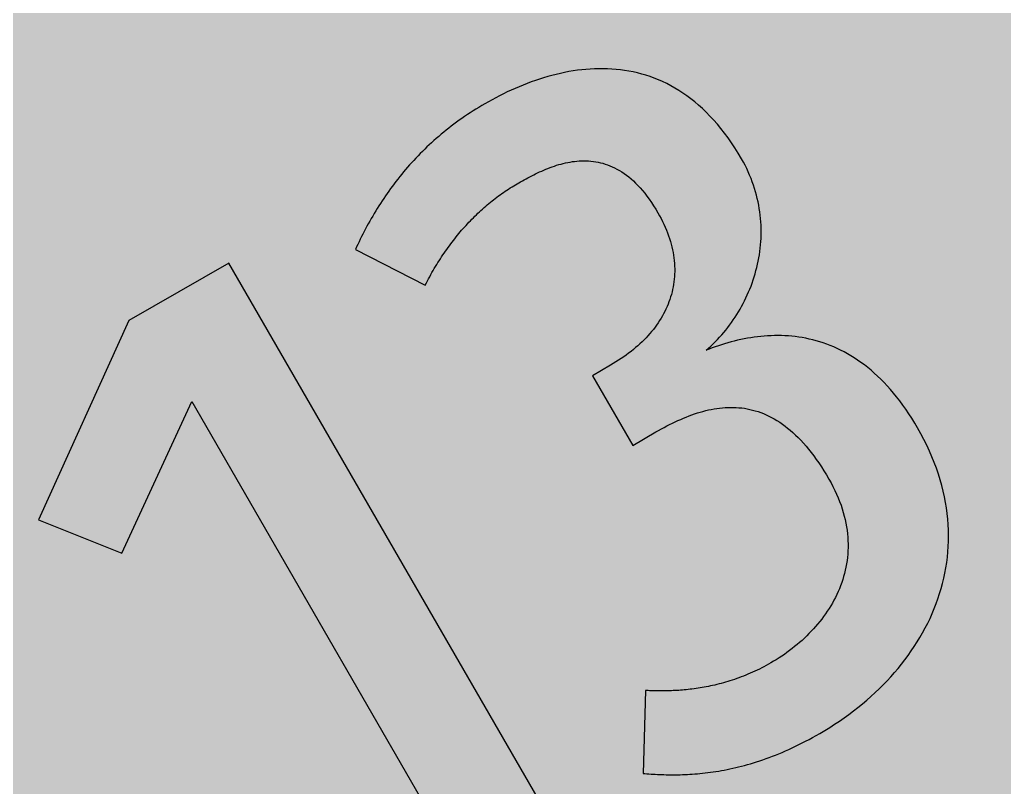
# Model space of a CAD drawing. Header units: millimetres. Extents: x 0 to 297, y 0 to 261.
# Drawn here: x 97.7 to 150.1, y 92.8 to 133.7 of the extents above; entities that cross this region are included whole.
import ezdxf

# ---------------------------------------------------------------- set-up
doc = ezdxf.new("R2010")
doc.units = ezdxf.units.MM

msp = doc.modelspace()

# ---------------------------------------------------------------- hatches: boundary and pattern name
for color, points in [(254, [(14.1633, 0.0526), (13.9878, 0.0533), (13.8125, 0.0559), (13.6373, 0.061), (13.462, 0.0686), (13.2893, 0.0787), (13.114, 0.0914), (12.9413, 0.1041), (12.7686, 0.1194), (12.5959, 0.1397), (12.4231, 0.16), (12.2504, 0.1803), (12.0777, 0.2057), (11.9075, 0.2337), (11.7373, 0.2616), (11.5672, 0.2921), (11.397, 0.3251), (11.2268, 0.3607), (11.0592, 0.3962), (10.8915, 0.4369), (10.7239, 0.4775), (10.5562, 0.5207), (10.3886, 0.5664), (10.2235, 0.6121), (10.0584, 0.6604), (9.8933, 0.7137), (9.7307, 0.7645), (9.5682, 0.8204), (9.4056, 0.8788), (9.2431, 0.9373), (9.083, 0.9982), (8.923, 1.0617), (8.763, 1.1252), (8.6055, 1.1938), (8.4455, 1.2624), (8.2906, 1.331), (8.1331, 1.4046), (7.9781, 1.4783), (7.8232, 1.5545), (7.6708, 1.6332), (7.5184, 1.7145), (7.366, 1.7958), (7.2161, 1.8796), (7.0663, 1.966), (6.919, 2.0549), (6.7716, 2.1438), (6.6243, 2.2352), (6.4795, 2.3266), (6.3348, 2.4232), (6.19, 2.5197), (6.0477, 2.6187), (5.908, 2.7178), (5.7683, 2.8219), (5.6286, 2.9261), (5.4915, 3.0302), (5.3543, 3.1394), (5.2197, 3.2487), (5.0851, 3.3579), (4.953, 3.4722), (4.8209, 3.5865), (4.6914, 3.7033), (4.5644, 3.8202), (4.4348, 3.9395), (4.3104, 4.0615), (4.1859, 4.1859), (4.0615, 4.3104), (3.9395, 4.4374), (3.8202, 4.5644), (3.7033, 4.6914), (3.5865, 4.8235), (3.4722, 4.953), (3.3579, 5.0876), (3.2487, 5.2197), (3.1369, 5.3543), (3.0302, 5.4915), (2.9235, 5.6286), (2.8194, 5.7683), (2.7178, 5.908), (2.6187, 6.0503), (2.5197, 6.19), (2.4232, 6.3348), (2.3266, 6.4795), (2.2352, 6.6243), (2.1438, 6.7716), (2.0523, 6.919), (1.966, 7.0663), (1.8796, 7.2161), (1.7958, 7.366), (1.7145, 7.5184), (1.6332, 7.6708), (1.5545, 7.8232), (1.4783, 7.9781), (1.4046, 8.1331), (1.331, 8.2906), (1.2598, 8.4455), (1.1913, 8.6055), (1.1252, 8.763), (1.0592, 8.923), (0.9982, 9.083), (0.9373, 9.2431), (0.8763, 9.4056), (0.8204, 9.5682), (0.7645, 9.7307), (0.7112, 9.8933), (0.6604, 10.0584), (0.6121, 10.2235), (0.5639, 10.3911), (0.5207, 10.5562), (0.4775, 10.7239), (0.4343, 10.8915), (0.3962, 11.0592), (0.3607, 11.2268), (0.3251, 11.397), (0.2921, 11.5672), (0.2616, 11.7373), (0.2311, 11.9075), (0.2057, 12.0802), (0.1803, 12.2504), (0.1575, 12.4231), (0.1372, 12.5959), (0.1194, 12.7686), (0.1041, 12.9413), (0.0889, 13.114), (0.0787, 13.2893), (0.0686, 13.462), (0.061, 13.6373), (0.0559, 13.8125), (0.0508, 13.9878), (0.0508, 14.163), (0.0508, 14.2773), (0.0533, 14.3942), (0.0559, 14.511), (0.0584, 14.6253), (0.0635, 14.7422), (0.0686, 14.859), (0.0737, 14.9733), (0.0813, 15.0901), (0.0889, 15.2044), (0.0991, 15.3187), (0.1092, 15.4356), (0.1194, 15.5499), (0.1321, 15.6642), (0.1448, 15.7785), (0.1575, 15.8953), (0.1727, 16.0096), (0.188, 16.1239), (0.2032, 16.2382), (0.221, 16.35), (0.2413, 16.4643), (0.2591, 16.5786), (0.2794, 16.6929), (0.2997, 16.8046), (0.3226, 16.9189), (0.3454, 17.0307), (0.3708, 17.145), (0.3937, 17.2568), (0.4191, 17.3685), (0.447, 17.4803), (0.475, 17.592), (0.5029, 17.7038), (0.5334, 17.8156), (0.5613, 17.9273), (0.5944, 18.0365), (0.6248, 18.1483), (0.6579, 18.2575), (0.6934, 18.3693), (0.7264, 18.4785), (0.762, 18.5877), (0.8001, 18.6969), (0.8382, 18.8062), (0.8763, 18.9128), (0.9144, 19.0221), (0.955, 19.1313), (0.9957, 19.238), (1.0389, 19.3446), (1.0795, 19.4539), (1.1252, 19.5605), (1.1684, 19.6647), (1.2141, 19.7714), (1.2598, 19.878), (1.3081, 19.9822), (1.3564, 20.0889), (1.4046, 20.193), (1.4554, 20.2971), (1.5062, 20.4013), (1.557, 20.5054), (1.6104, 20.607), (1.6637, 20.7112), (1.717, 20.8128), (1.7729, 20.9144), (1.8263, 21.016), (1.8847, 21.1176), (1.9406, 21.2192), (136.2523, 253.8501), (136.3091, 253.9492), (136.3675, 254.0483), (136.4285, 254.1473), (136.4894, 254.2464), (136.5504, 254.3454), (136.6139, 254.442), (136.6774, 254.5385), (136.7409, 254.635), (136.8044, 254.7315), (136.8704, 254.8255), (136.9365, 254.922), (137.0025, 255.016), (137.0711, 255.11), (137.1397, 255.2014), (137.2083, 255.2954), (137.2794, 255.3868), (137.3505, 255.4783), (137.4216, 255.5672), (137.4927, 255.6586), (137.5664, 255.7475), (137.6401, 255.8364), (137.7137, 255.9253), (137.7874, 256.0117), (137.8636, 256.098), (137.9398, 256.1844), (138.016, 256.2708), (138.0947, 256.3546), (138.1735, 256.4409), (138.2522, 256.5222), (138.3309, 256.606), (138.4122, 256.6899), (138.4935, 256.7711), (138.5748, 256.8524), (138.6586, 256.9312), (138.7399, 257.0124), (138.8237, 257.0912), (138.9075, 257.1699), (138.9939, 257.2461), (139.0802, 257.3249), (139.1641, 257.4011), (139.253, 257.4747), (139.3393, 257.5509), (139.4282, 257.6246), (139.5171, 257.6982), (139.606, 257.7719), (139.6949, 257.843), (139.7864, 257.9141), (139.8778, 257.9853), (139.9692, 258.0564), (140.0607, 258.125), (140.1547, 258.1935), (140.2486, 258.2596), (140.3426, 258.3282), (140.4366, 258.3942), (140.5331, 258.4602), (140.6296, 258.5237), (140.7262, 258.5872), (140.8227, 258.6507), (140.9192, 258.7142), (141.0183, 258.7752), (141.1173, 258.8362), (141.2164, 258.8946), (141.3154, 258.9555), (141.4145, 259.014), (141.5161, 259.0698), (141.6177, 259.1283), (141.7193, 259.1841), (141.8209, 259.2375), (141.9225, 259.2934), (142.0266, 259.3467), (142.1308, 259.3975), (142.2324, 259.4508), (142.3365, 259.5016), (142.4407, 259.5499), (142.5473, 259.6007), (142.6515, 259.6464), (142.7556, 259.6947), (142.8623, 259.7404), (142.969, 259.7861), (143.0757, 259.8318), (143.1823, 259.875), (143.289, 259.9182), (143.3957, 259.9588), (143.5049, 259.9995), (143.6116, 260.0401), (143.7208, 260.0808), (143.83, 260.1189), (143.9393, 260.1544), (144.0485, 260.1925), (144.1577, 260.2281), (144.2669, 260.2636), (144.3761, 260.2967), (144.4879, 260.3297), (144.5971, 260.3627), (144.7089, 260.3932), (144.8206, 260.4237), (144.9299, 260.4516), (145.0416, 260.4821), (145.1534, 260.5075), (145.2651, 260.5354), (145.3794, 260.5608), (145.4912, 260.5862), (145.603, 260.6091), (145.7173, 260.6319), (145.829, 260.6548), (145.9433, 260.6751), (146.0551, 260.6954), (146.1694, 260.7158), (146.2837, 260.7335), (146.398, 260.7513), (146.5123, 260.7666), (146.6266, 260.7818), (146.7409, 260.797), (146.8552, 260.8123), (146.9695, 260.825), (147.0838, 260.8351), (147.2006, 260.8478), (147.3149, 260.858), (147.4292, 260.8656), (147.5461, 260.8732), (147.6604, 260.8809), (147.7772, 260.8859), (147.8915, 260.8936), (148.0083, 260.8961), (148.1226, 260.9012), (148.2395, 260.9037), (148.3563, 260.9037), (148.4706, 260.9037), (148.5875, 260.9037), (148.7043, 260.9037), (148.8186, 260.9012), (148.9354, 260.8961), (149.0523, 260.8936), (149.1666, 260.8859), (149.2834, 260.8809), (149.3977, 260.8732), (149.512, 260.8656), (149.6289, 260.858), (149.7432, 260.8478), (149.8575, 260.8351), (149.9743, 260.825), (150.0886, 260.8123), (150.2029, 260.797), (150.3172, 260.7818), (150.4315, 260.7666), (150.5458, 260.7513), (150.6601, 260.7335), (150.7744, 260.7158), (150.8862, 260.6954), (151.0005, 260.6751), (151.1148, 260.6548), (151.2265, 260.6319), (151.3408, 260.6091), (151.4526, 260.5862), (151.5643, 260.5608), (151.6761, 260.5354), (151.7879, 260.5075), (151.8996, 260.4821), (152.0114, 260.4516), (152.1231, 260.4237), (152.2349, 260.3932), (152.3467, 260.3627), (152.4559, 260.3297), (152.5676, 260.2967), (152.6769, 260.2636), (152.7861, 260.2281), (152.8953, 260.1925), (153.0045, 260.1544), (153.1137, 260.1189), (153.223, 260.0808), (153.3296, 260.0401), (153.4389, 259.9995), (153.5455, 259.9588), (153.6548, 259.9182), (153.7614, 259.875), (153.8681, 259.8318), (153.9748, 259.7861), (154.0789, 259.7404), (154.1856, 259.6947), (154.2923, 259.6464), (154.3964, 259.6007), (154.5006, 259.5499), (154.6047, 259.5016), (154.7089, 259.4508), (154.813, 259.3975), (154.9171, 259.3467), (155.0187, 259.2934), (155.1203, 259.2375), (155.2245, 259.1841), (155.3261, 259.1283), (155.4251, 259.0698), (155.5267, 259.014), (155.6283, 258.9555), (155.7274, 258.8946), (155.8265, 258.8362), (155.9255, 258.7752), (156.022, 258.7142), (156.1211, 258.6507), (156.2176, 258.5872), (156.3141, 258.5237), (156.4107, 258.4602), (156.5046, 258.3942), (156.6012, 258.3282), (156.6951, 258.2596), (156.7866, 258.1935), (156.8806, 258.125), (156.972, 258.0564), (157.066, 257.9853), (157.1574, 257.9141), (157.2463, 257.843), (157.3378, 257.7719), (157.4267, 257.6982), (157.5156, 257.6246), (157.6019, 257.5509), (157.6908, 257.4747), (157.7772, 257.4011), (157.8635, 257.3249), (157.9499, 257.2461), (158.0337, 257.1699), (158.1201, 257.0912), (158.2039, 257.0124), (158.2852, 256.9312), (158.369, 256.8524), (158.4503, 256.7711), (158.5316, 256.6899), (158.6103, 256.606), (158.6916, 256.5222), (158.7703, 256.4409), (158.8491, 256.3546), (158.9253, 256.2708), (159.004, 256.1844), (159.0802, 256.098), (159.1539, 256.0117), (159.2301, 255.9253), (159.3037, 255.8364), (159.3774, 255.7475), (159.451, 255.6586), (159.5222, 255.5672), (159.5933, 255.4783), (159.6644, 255.3868), (159.7355, 255.2954), (159.8041, 255.2014), (159.8727, 255.11), (159.9387, 255.016), (160.0073, 254.922), (160.0733, 254.8255), (160.1368, 254.7315), (160.2029, 254.635), (160.2664, 254.5385), (160.3299, 254.442), (160.3908, 254.3454), (160.4543, 254.2464), (160.5153, 254.1473), (160.5737, 254.0483), (160.6347, 253.9492), (160.6906, 253.8476), (295.0023, 21.2192), (295.0591, 21.1176), (295.115, 21.016), (295.1709, 20.9144), (295.2267, 20.8128), (295.2801, 20.7112), (295.3334, 20.607), (295.3868, 20.5054), (295.4376, 20.4013), (295.4884, 20.2971), (295.5392, 20.193), (295.5874, 20.0889), (295.6357, 19.9822), (295.6814, 19.878), (295.7297, 19.7714), (295.7754, 19.6647), (295.8186, 19.5605), (295.8617, 19.4539), (295.9049, 19.3446), (295.9481, 19.238), (295.9887, 19.1313), (296.0294, 19.0221), (296.0675, 18.9128), (296.1056, 18.8062), (296.1437, 18.6969), (296.1792, 18.5877), (296.2148, 18.4785), (296.2504, 18.3693), (296.2834, 18.2575), (296.3164, 18.1483), (296.3494, 18.0365), (296.3799, 17.9273), (296.4104, 17.8156), (296.4409, 17.7038), (296.4688, 17.592), (296.4967, 17.4803), (296.5221, 17.3685), (296.5475, 17.2568), (296.5729, 17.145), (296.5958, 17.0307), (296.6212, 16.9189), (296.6415, 16.8046), (296.6644, 16.6929), (296.6822, 16.5786), (296.7025, 16.4643), (296.7203, 16.35), (296.738, 16.2382), (296.7558, 16.1239), (296.7711, 16.0096), (296.7838, 15.8953), (296.799, 15.7785), (296.8117, 15.6642), (296.8244, 15.5499), (296.8346, 15.4356), (296.8447, 15.3187), (296.8523, 15.2044), (296.86, 15.0901), (296.8676, 14.9733), (296.8752, 14.859), (296.8803, 14.7422), (296.8828, 14.6253), (296.8879, 14.511), (296.8904, 14.3942), (296.8904, 14.2773), (296.8904, 14.163), (296.8904, 13.9878), (296.8879, 13.8125), (296.8828, 13.6373), (296.8752, 13.462), (296.865, 13.2893), (296.8523, 13.114), (296.8396, 12.9413), (296.8219, 12.7686), (296.8041, 12.5959), (296.7838, 12.4231), (296.7609, 12.2504), (296.738, 12.0802), (296.7101, 11.9075), (296.6822, 11.7373), (296.6517, 11.5672), (296.6187, 11.397), (296.5831, 11.2268), (296.545, 11.0592), (296.5069, 10.8915), (296.4663, 10.7239), (296.4231, 10.5562), (296.3774, 10.3911), (296.3316, 10.2235), (296.2808, 10.0584), (296.23, 9.8933), (296.1767, 9.7307), (296.1234, 9.5682), (296.0649, 9.4056), (296.0065, 9.2431), (295.9456, 9.083), (295.8821, 8.923), (295.8186, 8.763), (295.75, 8.6055), (295.6814, 8.4455), (295.6103, 8.2906), (295.5392, 8.1331), (295.463, 7.9781), (295.3868, 7.8232), (295.3106, 7.6708), (295.2293, 7.5184), (295.148, 7.366), (295.0642, 7.2161), (294.9778, 7.0663), (294.8889, 6.919), (294.8, 6.7716), (294.7086, 6.6243), (294.6146, 6.4795), (294.5206, 6.3348), (294.4241, 6.19), (294.325, 6.0503), (294.226, 5.908), (294.1218, 5.7683), (294.0177, 5.6286), (293.9136, 5.4915), (293.8043, 5.3543), (293.6951, 5.2197), (293.5859, 5.0876), (293.4716, 4.953), (293.3573, 4.8235), (293.2405, 4.6914), (293.1236, 4.5644), (293.0042, 4.4374), (292.8823, 4.3104), (292.7579, 4.1859), (292.6334, 4.0615), (292.5089, 3.9395), (292.3794, 3.8202), (292.2524, 3.7033), (292.1203, 3.5865), (291.9908, 3.4722), (291.8562, 3.3579), (291.7241, 3.2487), (291.5895, 3.1394), (291.4523, 3.0302), (291.3151, 2.9261), (291.1754, 2.8219), (291.0357, 2.7178), (290.8935, 2.6187), (290.7513, 2.5197), (290.609, 2.4232), (290.4642, 2.3266), (290.3195, 2.2352), (290.1721, 2.1438), (290.0248, 2.0549), (289.8775, 1.966), (289.7276, 1.8796), (289.5778, 1.7958), (289.4254, 1.7145), (289.273, 1.6332), (289.118, 1.5545), (288.9656, 1.4783), (288.8107, 1.4046), (288.6532, 1.331), (288.4957, 1.2624), (288.3383, 1.1938), (288.1808, 1.1252), (288.0208, 1.0617), (287.8607, 0.9982), (287.7007, 0.9373), (287.5382, 0.8788), (287.3756, 0.8204), (287.213, 0.7645), (287.0479, 0.7137), (286.8854, 0.6604), (286.7203, 0.6121), (286.5526, 0.5664), (286.3875, 0.5207), (286.2199, 0.4775), (286.0523, 0.4369), (285.8846, 0.3962), (285.7144, 0.3607), (285.5468, 0.3251), (285.3766, 0.2921), (285.2064, 0.2616), (285.0363, 0.2337), (284.8635, 0.2057), (284.6934, 0.1803), (284.5206, 0.16), (284.3479, 0.1397), (284.1752, 0.1194), (284.0025, 0.1041), (283.8272, 0.0914), (283.6545, 0.0787), (283.4792, 0.0686), (283.3065, 0.061), (283.1313, 0.0559), (282.956, 0.0533), (282.7807, 0.0508)]), (59, [(145.4919, 111.9823), (145.3363, 112.2401), (145.1813, 112.4915), (145.0238, 112.7354), (144.8638, 112.9716), (144.7038, 113.1976), (144.5412, 113.4161), (144.3761, 113.6294), (144.211, 113.8326), (144.0434, 114.0282), (143.8758, 114.2162), (143.7056, 114.3965), (143.5329, 114.5718), (143.3601, 114.7369), (143.1874, 114.8969), (143.0122, 115.0493), (142.8344, 115.1941), (142.6566, 115.3312), (142.4788, 115.4633), (142.301, 115.5903), (142.1206, 115.7072), (141.9403, 115.8215), (141.7574, 115.9256), (141.5745, 116.0272), (141.3916, 116.1212), (141.2088, 116.2075), (141.0259, 116.2914), (140.8405, 116.3676), (140.655, 116.4361), (140.4696, 116.5022), (140.2842, 116.5631), (140.0988, 116.6165), (139.9134, 116.6647), (139.7279, 116.7105), (139.54, 116.7486), (139.3546, 116.7841), (139.1691, 116.8121), (138.9837, 116.8375), (138.7983, 116.8578), (138.6129, 116.873), (138.4275, 116.8832), (138.2446, 116.8908), (138.0592, 116.8933), (137.8763, 116.8933), (137.6934, 116.8883), (137.5105, 116.8781), (137.3276, 116.8654), (137.1473, 116.8502), (136.967, 116.8298), (136.7892, 116.807), (136.6088, 116.779), (136.4336, 116.7511), (136.2558, 116.7181), (136.0805, 116.68), (135.9078, 116.6419), (135.7325, 116.6012), (135.5623, 116.5555), (135.3922, 116.5098), (135.222, 116.459), (135.0543, 116.4082), (134.8892, 116.3549), (134.7241, 116.299), (134.5616, 116.2406), (134.4016, 116.1796), (134.2415, 116.1186), (134.366, 116.2253), (134.4879, 116.3371), (134.6073, 116.4488), (134.7241, 116.5657), (134.841, 116.6851), (134.9527, 116.807), (135.0645, 116.9314), (135.1737, 117.0559), (135.2804, 117.1854), (135.3845, 117.3175), (135.4861, 117.4521), (135.5852, 117.5868), (135.6817, 117.7239), (135.7757, 117.8662), (135.8671, 118.0084), (135.956, 118.1506), (136.0424, 118.298), (136.1237, 118.4453), (136.205, 118.5951), (136.2837, 118.7475), (136.3574, 118.9025), (136.4285, 119.0574), (136.4971, 119.2149), (136.5631, 119.3724), (136.6266, 119.5324), (136.685, 119.6924), (136.7409, 119.855), (136.7942, 120.0201), (136.845, 120.1852), (136.8908, 120.3528), (136.9339, 120.5205), (136.972, 120.6881), (137.0076, 120.8583), (137.0406, 121.0285), (137.0686, 121.2012), (137.094, 121.3739), (137.1168, 121.5466), (137.1346, 121.7193), (137.1473, 121.8946), (137.1575, 122.0699), (137.1625, 122.2451), (137.1651, 122.4229), (137.1651, 122.5982), (137.1575, 122.776), (137.1473, 122.9538), (137.1346, 123.1316), (137.1168, 123.3094), (137.094, 123.4872), (137.066, 123.665), (137.0355, 123.8428), (137, 124.0206), (136.9593, 124.1984), (136.9162, 124.3762), (136.8679, 124.554), (136.8146, 124.7318), (136.7561, 124.9096), (136.6926, 125.0848), (136.6266, 125.2601), (136.5529, 125.4379), (136.4767, 125.6132), (136.3955, 125.7859), (136.3091, 125.9611), (136.2177, 126.1339), (136.1186, 126.3066), (135.9459, 126.6012), (135.7655, 126.8857), (135.5852, 127.16), (135.4023, 127.4216), (135.2144, 127.6756), (135.0239, 127.9169), (134.8334, 128.1481), (134.6378, 128.3716), (134.4422, 128.5824), (134.2415, 128.7856), (134.0409, 128.9787), (133.8377, 129.1615), (133.6319, 129.3368), (133.4237, 129.5019), (133.2128, 129.6568), (133.002, 129.8042), (132.7887, 129.9439), (132.5728, 130.0734), (132.3569, 130.1928), (132.1384, 130.3071), (131.92, 130.4112), (131.699, 130.5077), (131.478, 130.5966), (131.2545, 130.6779), (131.031, 130.7516), (130.8075, 130.8176), (130.5814, 130.8786), (130.3553, 130.9294), (130.1293, 130.9751), (129.9007, 131.0107), (129.6721, 131.0437), (129.4435, 131.0665), (129.2149, 131.0843), (128.9863, 131.097), (128.7577, 131.1021), (128.5291, 131.1021), (128.3005, 131.097), (128.0719, 131.0843), (127.8433, 131.0665), (127.6147, 131.0437), (127.3861, 131.0157), (127.1575, 130.9827), (126.9314, 130.9446), (126.7054, 130.8989), (126.4793, 130.8532), (126.2558, 130.7998), (126.0323, 130.7414), (125.8087, 130.6805), (125.5878, 130.6144), (125.3668, 130.5458), (125.1483, 130.4722), (124.9299, 130.396), (124.714, 130.3147), (124.4981, 130.2309), (124.2847, 130.142), (124.0739, 130.0531), (123.8631, 129.9591), (123.6548, 129.8626), (123.4491, 129.7635), (123.2459, 129.6619), (123.0452, 129.5578), (122.8446, 129.4511), (122.649, 129.3419), (122.4534, 129.2301), (122.2959, 129.1387), (122.1384, 129.0447), (121.986, 128.9507), (121.8336, 128.8542), (121.6812, 128.7577), (121.5314, 128.6586), (121.3841, 128.5596), (121.2393, 128.458), (121.0945, 128.3564), (120.9523, 128.2522), (120.8126, 128.1481), (120.6754, 128.0439), (120.5382, 127.9373), (120.4011, 127.828), (120.269, 127.7214), (120.1369, 127.6121), (120.0048, 127.5004), (119.8778, 127.3886), (119.7508, 127.2769), (119.6238, 127.1626), (119.5019, 127.0483), (119.3775, 126.934), (119.2581, 126.8171), (119.1387, 126.7003), (119.0219, 126.5809), (118.905, 126.4615), (118.7907, 126.3421), (118.679, 126.2228), (118.5672, 126.1008), (118.458, 125.9789), (118.3488, 125.8545), (118.2421, 125.7325), (118.1379, 125.6081), (118.0338, 125.4811), (117.9322, 125.3566), (117.8306, 125.2296), (117.7315, 125.1026), (117.635, 124.9731), (117.5385, 124.8461), (117.442, 124.7165), (117.3505, 124.587), (117.2566, 124.4549), (117.1677, 124.3254), (117.0762, 124.1933), (116.9899, 124.0612), (116.9035, 123.9291), (116.8171, 123.7945), (116.7333, 123.6624), (116.652, 123.5278), (116.5708, 123.3932), (116.492, 123.2586), (116.4133, 123.1214), (116.3345, 122.9868), (116.2583, 122.8496), (116.1847, 122.7125), (116.111, 122.5779), (116.0399, 122.4382), (115.9688, 122.301), (115.9002, 122.1638), (115.8316, 122.0267), (115.763, 121.887), (115.6995, 121.7473), (115.6335, 121.6101), (115.57, 121.4704), (119.29, 119.5836), (119.347, 119.695), (119.4054, 119.8067), (119.4638, 119.9185), (119.5248, 120.0302), (119.5857, 120.1395), (119.6467, 120.2487), (119.7077, 120.3554), (119.7712, 120.462), (119.8347, 120.5687), (119.8982, 120.6729), (119.9617, 120.777), (120.0277, 120.8811), (120.0937, 120.9827), (120.1598, 121.0843), (120.2258, 121.1859), (120.2944, 121.285), (120.363, 121.3841), (120.4316, 121.4831), (120.5001, 121.5796), (120.5713, 121.6762), (120.6424, 121.7727), (120.7135, 121.8667), (120.7846, 121.9606), (120.8583, 122.0521), (120.9294, 122.1435), (121.0031, 122.235), (121.0767, 122.3239), (121.1529, 122.4128), (121.2266, 122.5017), (121.3028, 122.588), (121.379, 122.6744), (121.4577, 122.7582), (121.5339, 122.8446), (121.6127, 122.9258), (121.6914, 123.0097), (121.7701, 123.0909), (121.8489, 123.1697), (121.9302, 123.251), (122.0089, 123.3297), (122.0902, 123.4059), (122.1715, 123.4821), (122.2553, 123.5583), (122.3366, 123.632), (122.4204, 123.7056), (122.5042, 123.7793), (122.588, 123.8504), (122.6718, 123.9215), (122.7582, 123.9926), (122.8446, 124.0612), (122.9284, 124.1273), (123.0147, 124.1958), (123.1036, 124.2619), (123.19, 124.3254), (123.2789, 124.3889), (123.3653, 124.4524), (123.4542, 124.5133), (123.5456, 124.5743), (123.6345, 124.6353), (123.7234, 124.6937), (123.8148, 124.7521), (123.9063, 124.808), (123.9977, 124.8639), (124.0892, 124.9197), (124.1806, 124.9731), (124.272, 125.0264), (124.3635, 125.0772), (124.46, 125.1306), (124.554, 125.1864), (124.653, 125.2398), (124.7521, 125.2931), (124.8537, 125.3465), (124.9553, 125.3998), (125.0594, 125.4506), (125.1636, 125.5039), (125.2703, 125.5547), (125.3769, 125.6055), (125.4862, 125.6538), (125.5954, 125.7021), (125.7071, 125.7478), (125.8189, 125.7935), (125.9332, 125.8367), (126.0475, 125.8799), (126.1643, 125.9205), (126.2786, 125.9586), (126.398, 125.9942), (126.5149, 126.0272), (126.6342, 126.0577), (126.7536, 126.0856), (126.873, 126.111), (126.9949, 126.1339), (127.1168, 126.1542), (127.2388, 126.1694), (127.3632, 126.1821), (127.4851, 126.1923), (127.6096, 126.1974), (127.7341, 126.1999), (127.8585, 126.1974), (127.983, 126.1923), (128.1074, 126.1821), (128.2344, 126.1694), (128.3589, 126.1491), (128.4859, 126.1262), (128.6104, 126.0983), (128.7374, 126.0653), (128.8644, 126.0272), (128.9888, 125.984), (129.1158, 125.9357), (129.2403, 125.8824), (129.3673, 125.8214), (129.4917, 125.7554), (129.6187, 125.6843), (129.7432, 125.6081), (129.8677, 125.5243), (129.9921, 125.4328), (130.1166, 125.3363), (130.2385, 125.2347), (130.363, 125.1255), (130.4849, 125.0086), (130.6068, 124.8842), (130.7262, 124.7546), (130.8481, 124.6149), (130.9675, 124.4702), (131.0869, 124.3178), (131.2037, 124.1552), (131.3231, 123.9876), (131.4399, 123.8098), (131.5542, 123.6243), (131.6685, 123.4313), (131.7549, 123.2764), (131.8387, 123.124), (131.9149, 122.969), (131.9886, 122.8166), (132.0571, 122.6642), (132.1232, 122.5118), (132.1816, 122.362), (132.2375, 122.2096), (132.2883, 122.0597), (132.334, 121.9098), (132.3772, 121.7625), (132.4153, 121.6127), (132.4483, 121.4653), (132.4762, 121.318), (132.5016, 121.1732), (132.522, 121.0285), (132.5397, 120.8837), (132.5524, 120.7389), (132.5601, 120.5967), (132.5651, 120.4544), (132.5651, 120.3122), (132.5601, 120.1725), (132.5524, 120.0328), (132.5423, 119.8956), (132.5245, 119.7559), (132.5067, 119.6213), (132.4813, 119.4841), (132.4559, 119.3495), (132.4229, 119.2149), (132.3899, 119.0828), (132.3492, 118.9507), (132.3086, 118.8212), (132.2603, 118.6917), (132.2121, 118.5621), (132.1587, 118.4351), (132.1003, 118.3081), (132.0394, 118.1837), (131.9759, 118.0592), (131.9073, 117.9373), (131.8362, 117.8154), (131.76, 117.696), (131.6838, 117.5766), (131.5999, 117.4572), (131.5161, 117.3404), (131.4272, 117.2261), (131.3358, 117.1118), (131.2393, 117), (131.1427, 116.8883), (131.0411, 116.779), (130.9345, 116.6698), (130.8278, 116.5631), (130.716, 116.459), (130.6017, 116.3549), (130.4849, 116.2533), (130.363, 116.1517), (130.241, 116.0526), (130.114, 115.9535), (129.9845, 115.857), (129.8524, 115.763), (129.7153, 115.6691), (129.5781, 115.5776), (129.4359, 115.4887), (129.2936, 115.3998), (129.1463, 115.3135), (128.1836, 114.7604), (130.3281, 111.0481), (131.5653, 111.7618), (131.7092, 111.8438), (131.8565, 111.9251), (132.0038, 112.0064), (132.1486, 112.0826), (132.2959, 112.1588), (132.4432, 112.2324), (132.5905, 112.3036), (132.7379, 112.3696), (132.8852, 112.4356), (133.0325, 112.4991), (133.1798, 112.5601), (133.3271, 112.6185), (133.4745, 112.6719), (133.6243, 112.7252), (133.7716, 112.7735), (133.919, 112.8166), (134.0663, 112.8598), (134.2136, 112.8979), (134.3609, 112.9335), (134.5108, 112.964), (134.6581, 112.9919), (134.8054, 113.0148), (134.9527, 113.0351), (135.1001, 113.0503), (135.2474, 113.063), (135.3947, 113.0706), (135.542, 113.0732), (135.6868, 113.0732), (135.8341, 113.0681), (135.9814, 113.0554), (136.1288, 113.0402), (136.2735, 113.0224), (136.4209, 112.997), (136.5656, 112.9665), (136.7104, 112.9309), (136.8552, 112.8928), (137, 112.8471), (137.1448, 112.7963), (137.2895, 112.7379), (137.4343, 112.6769), (137.5791, 112.6084), (137.7213, 112.5372), (137.8661, 112.456), (138.0084, 112.3721), (138.1506, 112.2807), (138.2928, 112.1816), (138.4351, 112.0775), (138.5748, 111.9683), (138.717, 111.8514), (138.8567, 111.727), (138.9964, 111.5974), (139.1361, 111.4603), (139.2758, 111.318), (139.413, 111.1682), (139.5527, 111.0082), (139.6898, 110.8431), (139.827, 110.6729), (139.9616, 110.4925), (140.0988, 110.3046), (140.2334, 110.1115), (140.368, 109.9083), (140.5026, 109.6975), (140.6373, 109.4816), (140.7693, 109.2556), (140.8836, 109.0549), (140.9878, 108.8542), (141.0868, 108.6536), (141.1783, 108.4555), (141.2646, 108.2573), (141.3434, 108.0618), (141.4145, 107.8662), (141.478, 107.6706), (141.5364, 107.4776), (141.5898, 107.2871), (141.6355, 107.0966), (141.6761, 106.9061), (141.7091, 106.7181), (141.7371, 106.5327), (141.7599, 106.3473), (141.7752, 106.1618), (141.7853, 105.979), (141.7904, 105.7986), (141.7904, 105.6183), (141.7828, 105.4379), (141.7726, 105.2627), (141.7549, 105.0874), (141.7345, 104.9122), (141.7066, 104.7394), (141.6761, 104.5693), (141.6406, 104.3991), (141.5999, 104.234), (141.5542, 104.0663), (141.5034, 103.9038), (141.4501, 103.7412), (141.3916, 103.5812), (141.3281, 103.4212), (141.2596, 103.2637), (141.191, 103.1088), (141.1148, 102.9564), (141.036, 102.804), (140.9548, 102.6566), (140.8684, 102.5093), (140.777, 102.3645), (140.6855, 102.2198), (140.589, 102.0801), (140.4899, 101.9404), (140.3858, 101.8032), (140.2817, 101.6686), (140.1724, 101.5365), (140.0607, 101.4044), (139.9464, 101.2774), (139.8295, 101.1504), (139.7102, 101.0285), (139.5882, 100.9066), (139.4638, 100.7872), (139.3393, 100.6704), (139.2098, 100.5561), (139.0802, 100.4443), (138.9456, 100.3351), (138.811, 100.2284), (138.6764, 100.1243), (138.5392, 100.0227), (138.3995, 99.9236), (138.2573, 99.8271), (138.115, 99.7331), (137.9728, 99.6417), (137.828, 99.5553), (137.6832, 99.4689), (137.5613, 99.3978), (137.4369, 99.3318), (137.3149, 99.2657), (137.193, 99.2022), (137.0711, 99.1413), (136.9492, 99.0829), (136.8273, 99.0244), (136.7053, 98.9686), (136.5834, 98.9152), (136.464, 98.8644), (136.3421, 98.8136), (136.2227, 98.7654), (136.1008, 98.7196), (135.9814, 98.6765), (135.8621, 98.6333), (135.7427, 98.5926), (135.6233, 98.552), (135.5065, 98.5139), (135.3896, 98.4783), (135.2702, 98.4453), (135.1534, 98.4123), (135.0391, 98.3793), (134.9223, 98.3488), (134.808, 98.3209), (134.6937, 98.2929), (134.5794, 98.2675), (134.4676, 98.2421), (134.3558, 98.2193), (134.2441, 98.1989), (134.1323, 98.1786), (134.0231, 98.1583), (133.9139, 98.1405), (133.8047, 98.1227), (133.698, 98.1075), (133.5913, 98.0923), (133.4846, 98.0796), (133.3805, 98.0669), (133.2763, 98.0542), (133.1747, 98.044), (133.0731, 98.0338), (132.9741, 98.0237), (132.8725, 98.0161), (132.776, 98.0084), (132.6769, 98.0034), (132.5829, 97.9983), (132.4864, 97.9932), (132.3924, 97.9881), (132.301, 97.9856), (132.2095, 97.983), (132.1206, 97.9805), (132.0317, 97.9805), (131.9454, 97.978), (131.859, 97.978), (131.7752, 97.978), (131.6914, 97.978), (131.6101, 97.9805), (131.5314, 97.983), (131.4526, 97.983), (131.3739, 97.9856), (131.3002, 97.9881), (131.2266, 97.9907), (131.1529, 97.9957), (131.0843, 97.9983), (131.0132, 98.0034), (130.8777, 93.5856), (130.9827, 93.5761), (131.0894, 93.5685), (131.1961, 93.5609), (131.3078, 93.5533), (131.4171, 93.5482), (131.5288, 93.5406), (131.6431, 93.5355), (131.7574, 93.5304), (131.8743, 93.5253), (131.9911, 93.5228), (132.1105, 93.5177), (132.2299, 93.5177), (132.3518, 93.5152), (132.4737, 93.5152), (132.5982, 93.5152), (132.7226, 93.5152), (132.8496, 93.5177), (132.9766, 93.5228), (133.1062, 93.5253), (133.2382, 93.533), (133.3703, 93.538), (133.5024, 93.5482), (133.637, 93.5558), (133.7716, 93.5685), (133.9088, 93.5787), (134.0485, 93.5939), (134.1882, 93.6092), (134.3279, 93.6269), (134.4701, 93.6447), (134.6149, 93.665), (134.7597, 93.6854), (134.9045, 93.7108), (135.0518, 93.7362), (135.2017, 93.7641), (135.3515, 93.792), (135.5039, 93.8251), (135.6563, 93.8581), (135.8113, 93.8936), (135.9662, 93.9317), (136.1237, 93.9698), (136.2812, 94.013), (136.4386, 94.0562), (136.6012, 94.1045), (136.7638, 94.1527), (136.9263, 94.2035), (137.0914, 94.2569), (137.2565, 94.3153), (137.4242, 94.3737), (137.5918, 94.4347), (137.762, 94.5007), (137.9322, 94.5667), (138.1049, 94.6379), (138.2801, 94.709), (138.4554, 94.7852), (138.6307, 94.8639), (138.8085, 94.9452), (138.9888, 95.0316), (139.1691, 95.1179), (139.3495, 95.2094), (139.5324, 95.3033), (139.7178, 95.3999), (139.9032, 95.5015), (140.0912, 95.6056), (140.2791, 95.7123), (140.5484, 95.8723), (140.8125, 96.0349), (141.0741, 96.2025), (141.3307, 96.3727), (141.5847, 96.5479), (141.8336, 96.7283), (142.0774, 96.9112), (142.3162, 97.0991), (142.5524, 97.2896), (142.7836, 97.4852), (143.0096, 97.6833), (143.2306, 97.8865), (143.4465, 98.0923), (143.6573, 98.3031), (143.8631, 98.5164), (144.0663, 98.7323), (144.2593, 98.9533), (144.4498, 99.1768), (144.6352, 99.4029), (144.813, 99.634), (144.9857, 99.8677), (145.1534, 100.1039), (145.3159, 100.3427), (145.4709, 100.5865), (145.6182, 100.8304), (145.7604, 101.0793), (145.8976, 101.3282), (146.0271, 101.5822), (146.1516, 101.8388), (146.2659, 102.0978), (146.3751, 102.3595), (146.4793, 102.6236), (146.5758, 102.8878), (146.6621, 103.157), (146.7434, 103.4263), (146.8171, 103.7006), (146.8857, 103.9749), (146.9441, 104.2518), (146.9949, 104.5312), (147.0381, 104.8131), (147.0736, 105.095), (147.1016, 105.3795), (147.1219, 105.6665), (147.132, 105.9561), (147.1371, 106.2457), (147.132, 106.5352), (147.1168, 106.8299), (147.0965, 107.1245), (147.066, 107.4191), (147.0254, 107.7163), (146.9771, 108.016), (146.9187, 108.3158), (146.8526, 108.6155), (146.7764, 108.9177), (146.6926, 109.22), (146.5986, 109.5248), (146.4945, 109.8296), (146.3802, 110.1344), (146.2557, 110.4392), (146.1237, 110.7465), (145.9814, 111.0539), (145.8265, 111.3638), (145.6639, 111.6711), (145.4912, 111.981)]), (59, [(122.6813, 85.9815), (127.3556, 88.6795), (108.8348, 120.7576), (103.5184, 117.6888), (98.7019, 107.0875), (103.1462, 105.3155), (106.8585, 113.3853)])]:
    msp.add_hatch(color=color).paths.add_polyline_path(points)
h = msp.add_hatch(color=22)
h.paths.add_polyline_path([(14.1633, 5.3442), (13.9344, 5.3467), (13.7084, 5.3543), (13.4849, 5.3696), (13.2613, 5.3873), (13.0378, 5.4127), (12.8194, 5.4458), (12.6009, 5.4813), (12.385, 5.522), (12.1717, 5.5677), (11.9583, 5.621), (11.7475, 5.6769), (11.5392, 5.7404), (11.3335, 5.8064), (11.1303, 5.8776), (10.9296, 5.9538), (10.729, 6.035), (10.5334, 6.1214), (10.3378, 6.2128), (10.1473, 6.3068), (9.9593, 6.4084), (9.7714, 6.5126), (9.5885, 6.6192), (9.4082, 6.7335), (9.2304, 6.8504), (9.0576, 6.9698), (8.8849, 7.0942), (8.7173, 7.2238), (8.5522, 7.3584), (8.3896, 7.493), (8.2321, 7.6352), (8.0772, 7.7775), (7.9273, 7.9273), (7.7775, 8.0772), (7.6352, 8.2321), (7.493, 8.3922), (7.3558, 8.5522), (7.2238, 8.7173), (7.0942, 8.8849), (6.9698, 9.0576), (6.8504, 9.2329), (6.7335, 9.4082), (6.6192, 9.5885), (6.5126, 9.7739), (6.4084, 9.9593), (6.3068, 10.1473), (6.2128, 10.3403), (6.1214, 10.5334), (6.035, 10.729), (5.9538, 10.9296), (5.8776, 11.1303), (5.8064, 11.3335), (5.7404, 11.5392), (5.6769, 11.7475), (5.621, 11.9583), (5.5677, 12.1717), (5.522, 12.385), (5.4813, 12.6009), (5.4432, 12.8194), (5.4127, 13.0404), (5.3873, 13.2613), (5.3696, 13.4849), (5.3543, 13.7084), (5.3467, 13.9344), (5.3416, 14.163), (5.3442, 14.2342), (5.3442, 14.3078), (5.3442, 14.3789), (5.3467, 14.4526), (5.3492, 14.5237), (5.3543, 14.5974), (5.3569, 14.6685), (5.3619, 14.7422), (5.367, 14.8133), (5.3721, 14.8869), (5.3797, 14.9581), (5.3848, 15.0292), (5.3924, 15.1003), (5.4, 15.174), (5.4102, 15.2451), (5.4178, 15.3162), (5.428, 15.3873), (5.4381, 15.4584), (5.4483, 15.5296), (5.461, 15.6007), (5.4737, 15.6718), (5.4864, 15.7429), (5.4991, 15.814), (5.5118, 15.8852), (5.527, 15.9563), (5.5423, 16.0249), (5.5575, 16.096), (5.5728, 16.1671), (5.5905, 16.2357), (5.6083, 16.3068), (5.6261, 16.3754), (5.6439, 16.444), (5.6617, 16.5151), (5.682, 16.5837), (5.7023, 16.6522), (5.7226, 16.7208), (5.7429, 16.7919), (5.7658, 16.8605), (5.7887, 16.9266), (5.8115, 16.9951), (5.8344, 17.0637), (5.8572, 17.1323), (5.8826, 17.2009), (5.908, 17.2669), (5.9334, 17.3355), (5.9588, 17.4015), (5.9868, 17.4676), (6.0147, 17.5362), (6.0427, 17.6022), (6.0706, 17.6682), (6.0985, 17.7343), (6.129, 17.8003), (6.1595, 17.8664), (6.19, 17.9299), (6.2205, 17.9959), (6.2509, 18.0619), (6.284, 18.1254), (6.317, 18.1915), (6.35, 18.255), (6.383, 18.3185), (6.4186, 18.382), (6.4541, 18.4455), (6.4897, 18.509), (6.5253, 18.5725), (140.8356, 251.2042), (140.909, 251.3305), (140.9852, 251.4549), (141.064, 251.5794), (141.1453, 251.7013), (141.2265, 251.8232), (141.3129, 251.9426), (141.3967, 252.0594), (141.4856, 252.1763), (141.5745, 252.2906), (141.666, 252.4023), (141.7599, 252.5141), (141.8539, 252.6233), (141.9504, 252.73), (142.0495, 252.8367), (142.1486, 252.9408), (142.2502, 253.0424), (142.3518, 253.144), (142.4559, 253.2431), (142.5626, 253.3396), (142.6693, 253.4336), (142.7785, 253.5276), (142.8877, 253.619), (142.9995, 253.7104), (143.1112, 253.7968), (143.2255, 253.8832), (143.3424, 253.967), (143.4592, 254.0483), (143.576, 254.1295), (143.6954, 254.2083), (143.8173, 254.2845), (143.9393, 254.3581), (144.0612, 254.4318), (144.1856, 254.5004), (144.3126, 254.569), (144.4371, 254.635), (144.5666, 254.701), (144.6936, 254.762), (144.8232, 254.823), (144.9553, 254.8814), (145.0848, 254.9373), (145.2194, 254.9906), (145.3515, 255.0414), (145.4861, 255.0922), (145.6207, 255.1405), (145.7579, 255.1836), (145.8951, 255.2268), (146.0322, 255.2675), (146.1694, 255.3081), (146.3091, 255.3437), (146.4488, 255.3792), (146.591, 255.4097), (146.7307, 255.4402), (146.873, 255.4681), (147.0152, 255.491), (147.16, 255.5138), (147.3022, 255.5342), (147.447, 255.5519), (147.5918, 255.5697), (147.7391, 255.5824), (147.8839, 255.5926), (148.0312, 255.6027), (148.176, 255.6078), (148.3233, 255.6104), (148.4706, 255.6129), (148.6179, 255.6104), (148.7653, 255.6078), (148.9126, 255.6027), (149.0599, 255.5926), (149.2047, 255.5824), (149.3495, 255.5697), (149.4942, 255.5519), (149.639, 255.5342), (149.7838, 255.5138), (149.926, 255.491), (150.0683, 255.4681), (150.2105, 255.4402), (150.3528, 255.4097), (150.4925, 255.3792), (150.6347, 255.3437), (150.7719, 255.3081), (150.9116, 255.2675), (151.0487, 255.2268), (151.1859, 255.1836), (151.323, 255.1405), (151.4577, 255.0922), (151.5923, 255.0414), (151.7244, 254.9906), (151.8564, 254.9373), (151.9885, 254.8814), (152.1206, 254.823), (152.2501, 254.762), (152.3771, 254.701), (152.5041, 254.635), (152.6311, 254.569), (152.7581, 254.5004), (152.8801, 254.4318), (153.0045, 254.3581), (153.1264, 254.2845), (153.2458, 254.2083), (153.3652, 254.1295), (153.4846, 254.0483), (153.6014, 253.967), (153.7157, 253.8832), (153.83, 253.7968), (153.9443, 253.7104), (154.0561, 253.619), (154.1653, 253.5276), (154.2745, 253.4336), (154.3812, 253.3396), (154.4879, 253.2431), (154.592, 253.144), (154.6936, 253.0424), (154.7952, 252.9408), (154.8943, 252.8367), (154.9933, 252.73), (155.0899, 252.6233), (155.1838, 252.5141), (155.2778, 252.4023), (155.3693, 252.2906), (155.4582, 252.1763), (155.5471, 252.0594), (155.6334, 251.9426), (155.7172, 251.8232), (155.7985, 251.7013), (155.8798, 251.5794), (155.9585, 251.4549), (156.0347, 251.3305), (156.1109, 251.2035), (290.4201, 18.5734), (290.4541, 18.509), (290.4896, 18.4455), (290.5252, 18.382), (290.5608, 18.3185), (290.5938, 18.255), (290.6268, 18.1915), (290.6598, 18.1254), (290.6903, 18.0619), (290.7233, 17.9959), (290.7538, 17.9299), (290.7843, 17.8664), (290.8148, 17.8003), (290.8452, 17.7343), (290.8732, 17.6682), (290.9011, 17.6022), (290.9291, 17.5362), (290.957, 17.4676), (290.9824, 17.4015), (291.0103, 17.3355), (291.0357, 17.2669), (291.0611, 17.2009), (291.084, 17.1323), (291.1094, 17.0637), (291.1323, 16.9951), (291.1551, 16.9266), (291.178, 16.8605), (291.1983, 16.7919), (291.2212, 16.7208), (291.2415, 16.6522), (291.2618, 16.5837), (291.2796, 16.5151), (291.2999, 16.444), (291.3177, 16.3754), (291.3355, 16.3068), (291.3532, 16.2357), (291.3685, 16.1671), (291.3863, 16.096), (291.4015, 16.0249), (291.4167, 15.9563), (291.4294, 15.8852), (291.4447, 15.814), (291.4574, 15.7429), (291.4701, 15.6718), (291.4828, 15.6007), (291.4929, 15.5296), (291.5031, 15.4584), (291.5133, 15.3873), (291.5234, 15.3162), (291.5336, 15.2451), (291.5412, 15.174), (291.5488, 15.1003), (291.5564, 15.0292), (291.5641, 14.9581), (291.5691, 14.8869), (291.5768, 14.8133), (291.5818, 14.7422), (291.5844, 14.6685), (291.5895, 14.5974), (291.592, 14.5237), (291.5945, 14.4526), (291.5971, 14.3789), (291.5996, 14.3078), (291.5996, 14.2342), (291.5996, 14.163), (291.5971, 13.9344), (291.5895, 13.7084), (291.5742, 13.4849), (291.5539, 13.2613), (291.5285, 13.0404), (291.498, 12.8194), (291.4625, 12.6009), (291.4218, 12.385), (291.3736, 12.1717), (291.3228, 11.9583), (291.2643, 11.7475), (291.2034, 11.5392), (291.1373, 11.3335), (291.0637, 11.1303), (290.9875, 10.9296), (290.9062, 10.729), (290.8198, 10.5334), (290.7309, 10.3403), (290.6344, 10.1473), (290.5354, 9.9593), (290.4312, 9.7739), (290.322, 9.5885), (290.2102, 9.4082), (290.0934, 9.2329), (289.974, 9.0576), (289.847, 8.8849), (289.72, 8.7173), (289.5854, 8.5522), (289.4482, 8.3922), (289.3085, 8.2321), (289.1638, 8.0772), (289.0164, 7.9273), (288.8666, 7.7775), (288.7116, 7.6352), (288.5516, 7.493), (288.3916, 7.3584), (288.2265, 7.2238), (288.0563, 7.0942), (287.8861, 6.9698), (287.7109, 6.8504), (287.5331, 6.7335), (287.3527, 6.6192), (287.1699, 6.5126), (286.9844, 6.4084), (286.7965, 6.3068), (286.6034, 6.2128), (286.4104, 6.1214), (286.2148, 6.035), (286.0142, 5.9538), (285.8135, 5.8776), (285.6103, 5.8064), (285.4046, 5.7404), (285.1963, 5.6769), (284.9855, 5.621), (284.7721, 5.5677), (284.5587, 5.522), (284.3428, 5.4813), (284.1244, 5.4458), (283.9034, 5.4127), (283.6824, 5.3873), (283.4589, 5.3696), (283.2354, 5.3543), (283.0093, 5.3467), (282.7807, 5.3442)])
h.paths.add_polyline_path([(44.716, 31.8026), (148.4725, 211.5167), (252.2305, 31.8026)], flags=16)

# ---------------------------------------------------------------- linework, layer by layer
at = {"color": 59}
for points in [[(145.4919, 111.9823), (145.3363, 112.2401), (145.1813, 112.4915), (145.0238, 112.7354), (144.8638, 112.9716), (144.7038, 113.1976), (144.5412, 113.4161), (144.3761, 113.6294), (144.211, 113.8326), (144.0434, 114.0282), (143.8758, 114.2162), (143.7056, 114.3965), (143.5329, 114.5718), (143.3601, 114.7369), (143.1874, 114.8969), (143.0122, 115.0493), (142.8344, 115.1941), (142.6566, 115.3312), (142.4788, 115.4633), (142.301, 115.5903), (142.1206, 115.7072), (141.9403, 115.8215), (141.7574, 115.9256), (141.5745, 116.0272), (141.3916, 116.1212), (141.2088, 116.2075), (141.0259, 116.2914), (140.8405, 116.3676), (140.655, 116.4361), (140.4696, 116.5022), (140.2842, 116.5631), (140.0988, 116.6165), (139.9134, 116.6647), (139.7279, 116.7105), (139.54, 116.7486), (139.3546, 116.7841), (139.1691, 116.8121), (138.9837, 116.8375), (138.7983, 116.8578), (138.6129, 116.873), (138.4275, 116.8832), (138.2446, 116.8908), (138.0592, 116.8933), (137.8763, 116.8933), (137.6934, 116.8883), (137.5105, 116.8781), (137.3276, 116.8654), (137.1473, 116.8502), (136.967, 116.8298), (136.7892, 116.807), (136.6088, 116.779), (136.4336, 116.7511), (136.2558, 116.7181), (136.0805, 116.68), (135.9078, 116.6419), (135.7325, 116.6012), (135.5623, 116.5555), (135.3922, 116.5098), (135.222, 116.459), (135.0543, 116.4082), (134.8892, 116.3549), (134.7241, 116.299), (134.5616, 116.2406), (134.4016, 116.1796), (134.2415, 116.1186), (134.366, 116.2253), (134.4879, 116.3371), (134.6073, 116.4488), (134.7241, 116.5657), (134.841, 116.6851), (134.9527, 116.807), (135.0645, 116.9314), (135.1737, 117.0559), (135.2804, 117.1854), (135.3845, 117.3175), (135.4861, 117.4521), (135.5852, 117.5868), (135.6817, 117.7239), (135.7757, 117.8662), (135.8671, 118.0084), (135.956, 118.1506), (136.0424, 118.298), (136.1237, 118.4453), (136.205, 118.5951), (136.2837, 118.7475), (136.3574, 118.9025), (136.4285, 119.0574), (136.4971, 119.2149), (136.5631, 119.3724), (136.6266, 119.5324), (136.685, 119.6924), (136.7409, 119.855), (136.7942, 120.0201), (136.845, 120.1852), (136.8908, 120.3528), (136.9339, 120.5205), (136.972, 120.6881), (137.0076, 120.8583), (137.0406, 121.0285), (137.0686, 121.2012), (137.094, 121.3739), (137.1168, 121.5466), (137.1346, 121.7193), (137.1473, 121.8946), (137.1575, 122.0699), (137.1625, 122.2451), (137.1651, 122.4229), (137.1651, 122.5982), (137.1575, 122.776), (137.1473, 122.9538), (137.1346, 123.1316), (137.1168, 123.3094), (137.094, 123.4872), (137.066, 123.665), (137.0355, 123.8428), (137, 124.0206), (136.9593, 124.1984), (136.9162, 124.3762), (136.8679, 124.554), (136.8146, 124.7318), (136.7561, 124.9096), (136.6926, 125.0848), (136.6266, 125.2601), (136.5529, 125.4379), (136.4767, 125.6132), (136.3955, 125.7859), (136.3091, 125.9611), (136.2177, 126.1339), (136.1186, 126.3066), (135.9459, 126.6012), (135.7655, 126.8857), (135.5852, 127.16), (135.4023, 127.4216), (135.2144, 127.6756), (135.0239, 127.9169), (134.8334, 128.1481), (134.6378, 128.3716), (134.4422, 128.5824), (134.2415, 128.7856), (134.0409, 128.9787), (133.8377, 129.1615), (133.6319, 129.3368), (133.4237, 129.5019), (133.2128, 129.6568), (133.002, 129.8042), (132.7887, 129.9439), (132.5728, 130.0734), (132.3569, 130.1928), (132.1384, 130.3071), (131.92, 130.4112), (131.699, 130.5077), (131.478, 130.5966), (131.2545, 130.6779), (131.031, 130.7516), (130.8075, 130.8176), (130.5814, 130.8786), (130.3553, 130.9294), (130.1293, 130.9751), (129.9007, 131.0107), (129.6721, 131.0437), (129.4435, 131.0665), (129.2149, 131.0843), (128.9863, 131.097), (128.7577, 131.1021), (128.5291, 131.1021), (128.3005, 131.097), (128.0719, 131.0843), (127.8433, 131.0665), (127.6147, 131.0437), (127.3861, 131.0157), (127.1575, 130.9827), (126.9314, 130.9446), (126.7054, 130.8989), (126.4793, 130.8532), (126.2558, 130.7998), (126.0323, 130.7414), (125.8087, 130.6805), (125.5878, 130.6144), (125.3668, 130.5458), (125.1483, 130.4722), (124.9299, 130.396), (124.714, 130.3147), (124.4981, 130.2309), (124.2847, 130.142), (124.0739, 130.0531), (123.8631, 129.9591), (123.6548, 129.8626), (123.4491, 129.7635), (123.2459, 129.6619), (123.0452, 129.5578), (122.8446, 129.4511), (122.649, 129.3419), (122.4534, 129.2301), (122.2959, 129.1387), (122.1384, 129.0447), (121.986, 128.9507), (121.8336, 128.8542), (121.6812, 128.7577), (121.5314, 128.6586), (121.3841, 128.5596), (121.2393, 128.458), (121.0945, 128.3564), (120.9523, 128.2522), (120.8126, 128.1481), (120.6754, 128.0439), (120.5382, 127.9373), (120.4011, 127.828), (120.269, 127.7214), (120.1369, 127.6121), (120.0048, 127.5004), (119.8778, 127.3886), (119.7508, 127.2769), (119.6238, 127.1626), (119.5019, 127.0483), (119.3775, 126.934), (119.2581, 126.8171), (119.1387, 126.7003), (119.0219, 126.5809), (118.905, 126.4615), (118.7907, 126.3421), (118.679, 126.2228), (118.5672, 126.1008), (118.458, 125.9789), (118.3488, 125.8545), (118.2421, 125.7325), (118.1379, 125.6081), (118.0338, 125.4811), (117.9322, 125.3566), (117.8306, 125.2296), (117.7315, 125.1026), (117.635, 124.9731), (117.5385, 124.8461), (117.442, 124.7165), (117.3505, 124.587), (117.2566, 124.4549), (117.1677, 124.3254), (117.0762, 124.1933), (116.9899, 124.0612), (116.9035, 123.9291), (116.8171, 123.7945), (116.7333, 123.6624), (116.652, 123.5278), (116.5708, 123.3932), (116.492, 123.2586), (116.4133, 123.1214), (116.3345, 122.9868), (116.2583, 122.8496), (116.1847, 122.7125), (116.111, 122.5779), (116.0399, 122.4382), (115.9688, 122.301), (115.9002, 122.1638), (115.8316, 122.0267), (115.763, 121.887), (115.6995, 121.7473), (115.6335, 121.6101), (115.57, 121.4704), (119.29, 119.5836), (119.347, 119.695), (119.4054, 119.8067), (119.4638, 119.9185), (119.5248, 120.0302), (119.5857, 120.1395), (119.6467, 120.2487), (119.7077, 120.3554), (119.7712, 120.462), (119.8347, 120.5687), (119.8982, 120.6729), (119.9617, 120.777), (120.0277, 120.8811), (120.0937, 120.9827), (120.1598, 121.0843), (120.2258, 121.1859), (120.2944, 121.285), (120.363, 121.3841), (120.4316, 121.4831), (120.5001, 121.5796), (120.5713, 121.6762), (120.6424, 121.7727), (120.7135, 121.8667), (120.7846, 121.9606), (120.8583, 122.0521), (120.9294, 122.1435), (121.0031, 122.235), (121.0767, 122.3239), (121.1529, 122.4128), (121.2266, 122.5017), (121.3028, 122.588), (121.379, 122.6744), (121.4577, 122.7582), (121.5339, 122.8446), (121.6127, 122.9258), (121.6914, 123.0097), (121.7701, 123.0909), (121.8489, 123.1697), (121.9302, 123.251), (122.0089, 123.3297), (122.0902, 123.4059), (122.1715, 123.4821), (122.2553, 123.5583), (122.3366, 123.632), (122.4204, 123.7056), (122.5042, 123.7793), (122.588, 123.8504), (122.6718, 123.9215), (122.7582, 123.9926), (122.8446, 124.0612), (122.9284, 124.1273), (123.0147, 124.1958), (123.1036, 124.2619), (123.19, 124.3254), (123.2789, 124.3889), (123.3653, 124.4524), (123.4542, 124.5133), (123.5456, 124.5743), (123.6345, 124.6353), (123.7234, 124.6937), (123.8148, 124.7521), (123.9063, 124.808), (123.9977, 124.8639), (124.0892, 124.9197), (124.1806, 124.9731), (124.272, 125.0264), (124.3635, 125.0772), (124.46, 125.1306), (124.554, 125.1864), (124.653, 125.2398), (124.7521, 125.2931), (124.8537, 125.3465), (124.9553, 125.3998), (125.0594, 125.4506), (125.1636, 125.5039), (125.2703, 125.5547), (125.3769, 125.6055), (125.4862, 125.6538), (125.5954, 125.7021), (125.7071, 125.7478), (125.8189, 125.7935), (125.9332, 125.8367), (126.0475, 125.8799), (126.1643, 125.9205), (126.2786, 125.9586), (126.398, 125.9942), (126.5149, 126.0272), (126.6342, 126.0577), (126.7536, 126.0856), (126.873, 126.111), (126.9949, 126.1339), (127.1168, 126.1542), (127.2388, 126.1694), (127.3632, 126.1821), (127.4851, 126.1923), (127.6096, 126.1974), (127.7341, 126.1999), (127.8585, 126.1974), (127.983, 126.1923), (128.1074, 126.1821), (128.2344, 126.1694), (128.3589, 126.1491), (128.4859, 126.1262), (128.6104, 126.0983), (128.7374, 126.0653), (128.8644, 126.0272), (128.9888, 125.984), (129.1158, 125.9357), (129.2403, 125.8824), (129.3673, 125.8214), (129.4917, 125.7554), (129.6187, 125.6843), (129.7432, 125.6081), (129.8677, 125.5243), (129.9921, 125.4328), (130.1166, 125.3363), (130.2385, 125.2347), (130.363, 125.1255), (130.4849, 125.0086), (130.6068, 124.8842), (130.7262, 124.7546), (130.8481, 124.6149), (130.9675, 124.4702), (131.0869, 124.3178), (131.2037, 124.1552), (131.3231, 123.9876), (131.4399, 123.8098), (131.5542, 123.6243), (131.6685, 123.4313), (131.7549, 123.2764), (131.8387, 123.124), (131.9149, 122.969), (131.9886, 122.8166), (132.0571, 122.6642), (132.1232, 122.5118), (132.1816, 122.362), (132.2375, 122.2096), (132.2883, 122.0597), (132.334, 121.9098), (132.3772, 121.7625), (132.4153, 121.6127), (132.4483, 121.4653), (132.4762, 121.318), (132.5016, 121.1732), (132.522, 121.0285), (132.5397, 120.8837), (132.5524, 120.7389), (132.5601, 120.5967), (132.5651, 120.4544), (132.5651, 120.3122), (132.5601, 120.1725), (132.5524, 120.0328), (132.5423, 119.8956), (132.5245, 119.7559), (132.5067, 119.6213), (132.4813, 119.4841), (132.4559, 119.3495), (132.4229, 119.2149), (132.3899, 119.0828), (132.3492, 118.9507), (132.3086, 118.8212), (132.2603, 118.6917), (132.2121, 118.5621), (132.1587, 118.4351), (132.1003, 118.3081), (132.0394, 118.1837), (131.9759, 118.0592), (131.9073, 117.9373), (131.8362, 117.8154), (131.76, 117.696), (131.6838, 117.5766), (131.5999, 117.4572), (131.5161, 117.3404), (131.4272, 117.2261), (131.3358, 117.1118), (131.2393, 117), (131.1427, 116.8883), (131.0411, 116.779), (130.9345, 116.6698), (130.8278, 116.5631), (130.716, 116.459), (130.6017, 116.3549), (130.4849, 116.2533), (130.363, 116.1517), (130.241, 116.0526), (130.114, 115.9535), (129.9845, 115.857), (129.8524, 115.763), (129.7153, 115.6691), (129.5781, 115.5776), (129.4359, 115.4887), (129.2936, 115.3998), (129.1463, 115.3135), (128.1836, 114.7604), (130.3281, 111.0481), (131.5653, 111.7618), (131.7092, 111.8438), (131.8565, 111.9251), (132.0038, 112.0064), (132.1486, 112.0826), (132.2959, 112.1588), (132.4432, 112.2324), (132.5905, 112.3036), (132.7379, 112.3696), (132.8852, 112.4356), (133.0325, 112.4991), (133.1798, 112.5601), (133.3271, 112.6185), (133.4745, 112.6719), (133.6243, 112.7252), (133.7716, 112.7735), (133.919, 112.8166), (134.0663, 112.8598), (134.2136, 112.8979), (134.3609, 112.9335), (134.5108, 112.964), (134.6581, 112.9919), (134.8054, 113.0148), (134.9527, 113.0351), (135.1001, 113.0503), (135.2474, 113.063), (135.3947, 113.0706), (135.542, 113.0732), (135.6868, 113.0732), (135.8341, 113.0681), (135.9814, 113.0554), (136.1288, 113.0402), (136.2735, 113.0224), (136.4209, 112.997), (136.5656, 112.9665), (136.7104, 112.9309), (136.8552, 112.8928), (137, 112.8471), (137.1448, 112.7963), (137.2895, 112.7379), (137.4343, 112.6769), (137.5791, 112.6084), (137.7213, 112.5372), (137.8661, 112.456), (138.0084, 112.3721), (138.1506, 112.2807), (138.2928, 112.1816), (138.4351, 112.0775), (138.5748, 111.9683), (138.717, 111.8514), (138.8567, 111.727), (138.9964, 111.5974), (139.1361, 111.4603), (139.2758, 111.318), (139.413, 111.1682), (139.5527, 111.0082), (139.6898, 110.8431), (139.827, 110.6729), (139.9616, 110.4925), (140.0988, 110.3046), (140.2334, 110.1115), (140.368, 109.9083), (140.5026, 109.6975), (140.6373, 109.4816), (140.7693, 109.2556), (140.8836, 109.0549), (140.9878, 108.8542), (141.0868, 108.6536), (141.1783, 108.4555), (141.2646, 108.2573), (141.3434, 108.0618), (141.4145, 107.8662), (141.478, 107.6706), (141.5364, 107.4776), (141.5898, 107.2871), (141.6355, 107.0966), (141.6761, 106.9061), (141.7091, 106.7181), (141.7371, 106.5327), (141.7599, 106.3473), (141.7752, 106.1618), (141.7853, 105.979), (141.7904, 105.7986), (141.7904, 105.6183), (141.7828, 105.4379), (141.7726, 105.2627), (141.7549, 105.0874), (141.7345, 104.9122), (141.7066, 104.7394), (141.6761, 104.5693), (141.6406, 104.3991), (141.5999, 104.234), (141.5542, 104.0663), (141.5034, 103.9038), (141.4501, 103.7412), (141.3916, 103.5812), (141.3281, 103.4212), (141.2596, 103.2637), (141.191, 103.1088), (141.1148, 102.9564), (141.036, 102.804), (140.9548, 102.6566), (140.8684, 102.5093), (140.777, 102.3645), (140.6855, 102.2198), (140.589, 102.0801), (140.4899, 101.9404), (140.3858, 101.8032), (140.2817, 101.6686), (140.1724, 101.5365), (140.0607, 101.4044), (139.9464, 101.2774), (139.8295, 101.1504), (139.7102, 101.0285), (139.5882, 100.9066), (139.4638, 100.7872), (139.3393, 100.6704), (139.2098, 100.5561), (139.0802, 100.4443), (138.9456, 100.3351), (138.811, 100.2284), (138.6764, 100.1243), (138.5392, 100.0227), (138.3995, 99.9236), (138.2573, 99.8271), (138.115, 99.7331), (137.9728, 99.6417), (137.828, 99.5553), (137.6832, 99.4689), (137.5613, 99.3978), (137.4369, 99.3318), (137.3149, 99.2657), (137.193, 99.2022), (137.0711, 99.1413), (136.9492, 99.0829), (136.8273, 99.0244), (136.7053, 98.9686), (136.5834, 98.9152), (136.464, 98.8644), (136.3421, 98.8136), (136.2227, 98.7654), (136.1008, 98.7196), (135.9814, 98.6765), (135.8621, 98.6333), (135.7427, 98.5926), (135.6233, 98.552), (135.5065, 98.5139), (135.3896, 98.4783), (135.2702, 98.4453), (135.1534, 98.4123), (135.0391, 98.3793), (134.9223, 98.3488), (134.808, 98.3209), (134.6937, 98.2929), (134.5794, 98.2675), (134.4676, 98.2421), (134.3558, 98.2193), (134.2441, 98.1989), (134.1323, 98.1786), (134.0231, 98.1583), (133.9139, 98.1405), (133.8047, 98.1227), (133.698, 98.1075), (133.5913, 98.0923), (133.4846, 98.0796), (133.3805, 98.0669), (133.2763, 98.0542), (133.1747, 98.044), (133.0731, 98.0338), (132.9741, 98.0237), (132.8725, 98.0161), (132.776, 98.0084), (132.6769, 98.0034), (132.5829, 97.9983), (132.4864, 97.9932), (132.3924, 97.9881), (132.301, 97.9856), (132.2095, 97.983), (132.1206, 97.9805), (132.0317, 97.9805), (131.9454, 97.978), (131.859, 97.978), (131.7752, 97.978), (131.6914, 97.978), (131.6101, 97.9805), (131.5314, 97.983), (131.4526, 97.983), (131.3739, 97.9856), (131.3002, 97.9881), (131.2266, 97.9907), (131.1529, 97.9957), (131.0843, 97.9983), (131.0132, 98.0034), (130.8777, 93.5856), (130.9827, 93.5761), (131.0894, 93.5685), (131.1961, 93.5609), (131.3078, 93.5533), (131.4171, 93.5482), (131.5288, 93.5406), (131.6431, 93.5355), (131.7574, 93.5304), (131.8743, 93.5253), (131.9911, 93.5228), (132.1105, 93.5177), (132.2299, 93.5177), (132.3518, 93.5152), (132.4737, 93.5152), (132.5982, 93.5152), (132.7226, 93.5152), (132.8496, 93.5177), (132.9766, 93.5228), (133.1062, 93.5253), (133.2382, 93.533), (133.3703, 93.538), (133.5024, 93.5482), (133.637, 93.5558), (133.7716, 93.5685), (133.9088, 93.5787), (134.0485, 93.5939), (134.1882, 93.6092), (134.3279, 93.6269), (134.4701, 93.6447), (134.6149, 93.665), (134.7597, 93.6854), (134.9045, 93.7108), (135.0518, 93.7362), (135.2017, 93.7641), (135.3515, 93.792), (135.5039, 93.8251), (135.6563, 93.8581), (135.8113, 93.8936), (135.9662, 93.9317), (136.1237, 93.9698), (136.2812, 94.013), (136.4386, 94.0562), (136.6012, 94.1045), (136.7638, 94.1527), (136.9263, 94.2035), (137.0914, 94.2569), (137.2565, 94.3153), (137.4242, 94.3737), (137.5918, 94.4347), (137.762, 94.5007), (137.9322, 94.5667), (138.1049, 94.6379), (138.2801, 94.709), (138.4554, 94.7852), (138.6307, 94.8639), (138.8085, 94.9452), (138.9888, 95.0316), (139.1691, 95.1179), (139.3495, 95.2094), (139.5324, 95.3033), (139.7178, 95.3999), (139.9032, 95.5015), (140.0912, 95.6056), (140.2791, 95.7123), (140.5484, 95.8723), (140.8125, 96.0349), (141.0741, 96.2025), (141.3307, 96.3727), (141.5847, 96.5479), (141.8336, 96.7283), (142.0774, 96.9112), (142.3162, 97.0991), (142.5524, 97.2896), (142.7836, 97.4852), (143.0096, 97.6833), (143.2306, 97.8865), (143.4465, 98.0923), (143.6573, 98.3031), (143.8631, 98.5164), (144.0663, 98.7323), (144.2593, 98.9533), (144.4498, 99.1768), (144.6352, 99.4029), (144.813, 99.634), (144.9857, 99.8677), (145.1534, 100.1039), (145.3159, 100.3427), (145.4709, 100.5865), (145.6182, 100.8304), (145.7604, 101.0793), (145.8976, 101.3282), (146.0271, 101.5822), (146.1516, 101.8388), (146.2659, 102.0978), (146.3751, 102.3595), (146.4793, 102.6236), (146.5758, 102.8878), (146.6621, 103.157), (146.7434, 103.4263), (146.8171, 103.7006), (146.8857, 103.9749), (146.9441, 104.2518), (146.9949, 104.5312), (147.0381, 104.8131), (147.0736, 105.095), (147.1016, 105.3795), (147.1219, 105.6665), (147.132, 105.9561), (147.1371, 106.2457), (147.132, 106.5352), (147.1168, 106.8299), (147.0965, 107.1245), (147.066, 107.4191), (147.0254, 107.7163), (146.9771, 108.016), (146.9187, 108.3158), (146.8526, 108.6155), (146.7764, 108.9177), (146.6926, 109.22), (146.5986, 109.5248), (146.4945, 109.8296), (146.3802, 110.1344), (146.2557, 110.4392), (146.1237, 110.7465), (145.9814, 111.0539), (145.8265, 111.3638), (145.6639, 111.6711), (145.4912, 111.981), (145.4919, 111.9823)], [(122.6813, 85.9815), (127.3556, 88.6795), (108.8348, 120.7576), (103.5184, 117.6888), (98.7019, 107.0875), (103.1462, 105.3155), (106.8585, 113.3853), (122.6813, 85.9815)]]:
    msp.add_lwpolyline(points, dxfattribs=at)

doc.saveas('drawing.dxf')
